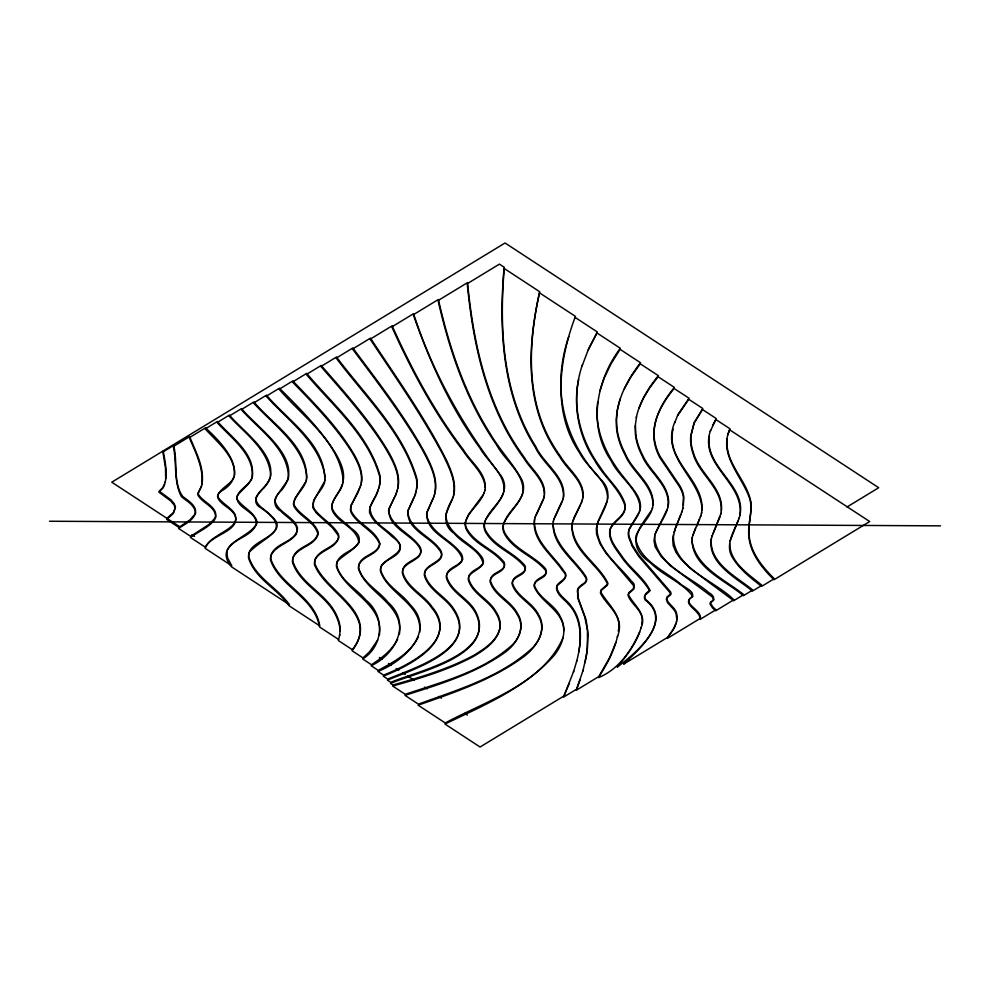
<?xml version="1.0" encoding="UTF-8"?>
<svg xmlns="http://www.w3.org/2000/svg" width="990" height="990" viewBox="0 0 990 990"><rect width="100%" height="100%" fill="white"/><g stroke="black" fill="none" stroke-linecap="round" stroke-linejoin="round"><path stroke-width="1.49" d="M729.704 543.597C729.964 562.741 748.774 574.287 761.941 585.313L752.462 591.08C735.521 577.269 704.719 561.998 712.107 535.701M640.245 508.551C639.008 489.159 619.158 477.588 611.251 460.919C587.392 426.492 596.265 380.098 620.334 348.282L597.007 332.999L588.332 349.841M676.863 619.641L676.096 613.59A24.243 14.256 14.9 0 0 673.46 609.159L667.681 602.885L666.406 599.692A9.393 5.519 14.9 0 1 666.79 597.96L670.7 594.656L670.341 593.022L638.711 556.368L632.338 546.48L628.724 537.384A39.13 23.005 14.9 0 1 628.972 529.811L637.857 515.443L640.06 509.937M553.051 523.438C553.979 545.688 574.918 559.214 585.944 576.675C589.805 583.902 576.551 584.273 577.442 591.661M577.541 591.909L578.482 598.789L586.105 619.752L588.134 634.429L586.81 653.945L582.85 671.183M571.972 525.22C572.505 549.821 597.898 562.939 607.835 582.999A6.497 3.824 14.9 0 1 607.291 584.484L601.277 589.644A12.684 7.462 14.9 0 0 600.769 592.07C608.949 606.128 625.333 617.488 617.339 636.966M165.689 478.727L165.491 467.924L162.88 451.997L173.597 445.475C177.99 461.501 172.644 482.514 182.667 496.349C188.013 500.816 197.654 505.828 195.191 514.169M350.757 507.103L350.72 508.427A19.936 11.719 14.9 0 0 351.982 512.597C359.098 524.774 375.68 530.009 379.962 543.757C378.514 554.61 364.122 555.217 359.382 563.941A24.75 14.541 14.9 0 0 358.467 568.953C366.919 593.666 404.118 604.172 399.354 634.479M618.243 631.175C622.537 614.493 606.524 605.633 600.485 593.121A12.684 7.462 14.9 0 1 600.992 590.696L607.006 585.548A6.497 3.824 14.9 0 0 607.551 584.05C597.576 563.174 568.52 548.856 572.418 522.534M641.706 623.873C644.96 611.399 631.83 605.546 628.18 595.782A11.509 6.769 14.9 0 1 628.65 593.604L633.947 588.976L633.427 585.412L605.88 553.076L599.977 543.609L596.599 534.328L596.327 528.524L597.849 521.99L607.303 501.014M653.016 505.296C653.054 484.741 632.127 472.23 624.789 454.286A150.22 88.296 14.9 0 1 616.733 429.932C613.738 405.257 625.742 381.67 640.505 362.736L620.062 349.334L610.966 363.974L604.333 377.772L599.915 390.765M419.624 632.363C422.718 604.073 388.377 594.483 380.445 571.168A23.562 13.848 14.9 0 1 381.323 566.379C385.754 557.828 403.103 556.578 399.997 544.525C392.77 530.306 369.852 524.725 370.062 507.189M709.385 435.946C704.038 468.567 749.665 486.177 738.986 518.76M721.302 510.889C722.465 488.058 698.99 474.532 693.136 453.791A103.047 60.563 14.9 0 1 690.723 436.256L694.015 423.398L702.516 409.551L716.216 418.535L710.288 431.368M727.167 438.768C724.42 463.258 747.302 479.989 751.026 502.796C751.893 514.194 747.735 525.381 749.257 536.778C751.336 553.546 762.659 567.233 774.267 578.692L761.657 586.365C750.903 578.135 739.839 569.547 732.674 557.84C724.89 545.898 733.145 532.36 738.045 521.087M343.183 480.237C339.607 441.775 302.47 416.555 279.168 389.243L292.805 380.94C315.501 404.687 339.31 428.299 355.596 457.12C360.088 465.733 363.837 475.93 360.645 485.62M274.737 500.123C277.225 512.288 293.424 516.05 297.507 527.744C297.025 541.456 277.547 542.198 271.904 553.101A29.465 17.313 14.9 0 0 270.815 559.078C280.096 585.771 314.771 596.388 319.807 625.915L289.204 605.868C277.25 588.555 254.962 578.754 248.552 557.927A30.641 18.006 14.9 0 1 249.678 551.715C267.251 534.464 293.708 530.071 260.37 507.548C250.767 502.079 258.328 492.933 263.922 487.959C287.533 461.798 243.825 432.704 229.433 415.058L217.144 422.532C230.917 437.976 253.688 453.717 252.413 476.759M702.071 510.135C701.44 478.442 659.699 457.009 674.895 421.913M597.75 401.903C593.468 430.996 607.909 458.519 626.113 480.125C632.548 488.998 643.451 498.836 639.775 511.001M607.563 499.307C608.256 479.94 587.714 468.827 579.719 452.975C551.987 412.632 558.954 359.667 575.438 316.392L539.439 292.805C529.378 337.924 525.529 387.276 544.673 430.625A247.29 145.357 14.9 0 0 560.352 457.702C567.901 470.671 584.347 481.425 582.726 498.044M306.863 477.984C304.648 445.908 273.351 425.094 253.626 402.992L266.508 395.159C287.224 419.946 325.883 444.399 324.757 480.435M195.426 513.191C195.216 505.308 186.863 501.249 181.517 496.745C173.423 482.068 176.987 462.689 173.312 446.539L189.622 436.615C195.921 452.331 205.846 469.582 201.279 487.055M270.716 476.202C269.738 450.524 245 433.533 229.148 416.109L241.572 408.561C257.598 428.67 307.024 460.189 281.568 490.223C274.886 495.842 271.248 505.927 280.739 511.001C286.395 517.572 300.948 524.019 296.06 534.439C289.6 542.978 277.373 544.97 271.619 554.153A29.465 17.313 14.9 0 0 270.53 560.142C279.824 586.822 314.486 597.44 319.535 626.967L338.605 639.466M398.091 485.991C399.514 471.747 391.557 458.754 384.689 446.936C366.275 418.003 343.505 392.176 320.896 366.51L336.501 357.019C365.186 395.406 402.881 430.996 416.716 478.083A87.912 51.666 14.9 0 1 416.765 488.12L415.986 491.795M683.422 505.222L683.496 497.896A57.927 34.044 14.9 0 0 679.14 486.152L659.773 457.541A109.605 64.424 14.9 0 1 653.994 438.966C652.224 420.007 662.558 402.608 674.103 388.464L689.04 398.24L678.039 414.364L674.611 422.965M226.933 551.455L227.514 557.778L231.771 565.773L205.153 548.336C210.412 533.573 241.746 532.422 234.667 513.699C230.262 506.793 221.859 503.452 217.639 496.559C219.508 487.773 231.437 484.902 234.308 476.227M339.533 635.753L340.201 630.036A74.51 43.795 14.9 0 0 337.219 616.807C328.074 594 300.502 584.484 292.793 561.281A28.277 16.62 14.9 0 1 293.844 555.538C299.339 545.304 316.59 544.636 318.149 532.063C314.003 520.616 300.836 515.852 294.55 505.803A14.776 8.687 14.9 0 1 293.708 502.586C296.208 494.121 304.549 488.379 306.566 479.544M234.655 475.002C234.977 455.61 217.02 442.035 205.215 428.905L217.429 421.468C231.054 437.345 257.672 454.893 251.633 478.999C248.243 485.743 241.449 489.827 237.216 495.94C235.001 506.93 252.648 510.345 255.828 520.196A16.1 9.467 14.9 0 1 256.484 523.76M673.113 429.115C664.773 462.466 707.429 481.685 701.452 513.55M654.563 536.58C656.11 564.745 690.067 576.316 708.815 592.639C713.443 595.002 716.067 599.544 710.659 601.994A5.767 3.391 14.9 0 0 710.461 603.195L712.751 606.808A31.569 18.562 14.9 0 0 713.443 607.489L715.894 609.778L700.054 619.406C700.895 610.038 679.487 603.95 692.938 596.438C682.197 582.145 663.09 575.685 650.492 562.827C625.395 545.465 637.808 529.501 651.457 510.58M523.128 491.696C523.76 472.775 504.801 460.461 496.634 444.956C466.785 401.829 449.596 351.339 438.1 300.539L467.528 282.633C472.44 333.382 482.452 384.788 506.905 430.044A375.544 220.733 14.9 0 0 524.255 457.355C531.457 469.594 547.284 480.695 544.116 496.584M201.96 484.32C203.606 467.874 195.537 452.381 189.35 437.667L205.499 427.841C222.106 442.963 251.708 473.628 221.438 491.052C211.984 496.708 222.428 503.712 227.527 507.548C253.279 526.395 211.291 532.088 205.437 547.272L190.389 537.422A85.635 50.342 14.9 0 1 191.491 536.642C199.324 531.222 208.667 527.46 214.583 519.738C220.621 507.239 201.997 502.561 197.926 493.416L201.552 485.991M563.471 497.289C564.659 477.032 543.312 464.545 535.479 447.591C501.967 394.676 498.911 329.064 504.021 268.364L539.723 291.753C529.662 336.872 525.814 386.224 544.958 429.561A247.29 145.357 14.9 0 0 560.637 456.65C568.631 470.275 587.602 482.786 582.132 500.73M407.818 511.62C409.155 530.058 431.912 536.394 440.909 550.762C445.822 561.924 429.264 563.681 425.193 571.267A21.211 12.462 14.9 0 0 424.413 575.574C428.72 590.424 445.228 597.143 453.259 609.692C480.138 649.291 412.657 669.389 387.449 680.142L390.827 682.357C415.713 671.331 499.777 654.167 474.915 610.347C467.416 597.675 450.995 591.278 446.676 576.725A20.035 11.769 14.9 0 1 447.418 572.653C450.821 566.503 459.558 565.773 462.54 559.338M361.251 482.971C362.934 471.797 357.167 461.241 351.759 451.91C335.313 426.034 313.743 403.945 292.52 382.004L306.665 373.391C333.308 404.885 368.206 434.14 379.875 475.113A75.76 44.538 14.9 0 1 379.665 484.754L378.749 488.404M379.318 635.407C384.318 603.677 345.361 592.589 336.476 566.75A25.926 15.234 14.9 0 1 337.442 561.491C346.154 551.43 372.574 542.879 350.992 528.19C344.508 521.334 334.36 516.433 331.737 506.818C332.43 498.378 339.991 492.414 342.181 484.358M483.132 563.508C480.051 549.561 462.689 544.092 454.262 533.437C441.156 524.96 445.748 509.986 452.43 499.146M504.034 491.114C505.284 473.641 487.81 462.058 479.964 448.124C450.438 407.781 429.759 361.734 413.313 314.733L438.384 299.487C449.089 346.673 464.582 393.5 490.718 434.548C500.148 450.549 513.501 463.951 522.163 480.385C528.908 497.933 509.578 509.268 503.737 523.648M636.533 416.679L635.172 426.418L635.444 434.548A127.227 74.782 14.9 0 0 642.201 455.895C649.415 473.331 671.072 486.139 667.904 506.892M426.839 513.117C425.502 535.206 456.885 540.416 462.454 559.449M578.655 379.529C572.232 410.305 581.835 442.332 600.237 467.243C607.984 479.704 620.482 489.592 625.012 503.848A33.771 19.849 14.9 0 1 624.232 511.174C620.953 518.364 612.389 521.718 610.05 529.464C608.689 539.513 616.263 547.99 621.596 555.712C629.689 568.161 643.5 577.207 649.997 590.349C646.643 592.292 642.324 595.955 646.21 600.039C674.413 621.992 634.318 654.13 617.24 667.124C627.029 655.083 637.152 642.411 641.186 627.128M435.006 492.278C437.394 476.945 429.041 462.615 422.26 449.522C401.891 414.142 376.98 381.657 352.551 349.037L370.458 338.135C396.891 378.329 425.168 417.632 446.725 460.758C451.972 472.156 457.182 485.31 452.925 497.871M577.727 590.597L577.677 597.861L584.706 616.832L587.466 630.11L587.454 647.905L585.016 662.755M578.692 652.063C581.86 635.691 580.573 616.696 568.371 604.135C564.263 599.259 557.716 595.436 556.516 588.716A15.036 8.836 14.9 0 1 557.123 585.808C561.33 581.6 570.005 577.517 562.741 570.822C551.851 554.511 529.291 538.808 535.206 516.731M673.423 534.674C672.173 567.084 712.416 579.496 732.736 598.715A47.186 27.732 14.9 0 1 733.85 599.742L715.609 610.83L713.159 608.541A31.569 18.562 14.9 0 1 712.466 607.86L710.177 604.246A5.767 3.391 14.9 0 1 710.375 603.058L713.914 599.816L712.218 596.896L670.354 565.736L661.011 556.318L655.145 546.814L653.994 540.651L655.306 533.598L667.285 509.157M165.132 482.538C167.434 472.057 165.132 461.278 163.152 450.945M445.846 514.627C446.428 534.872 471.265 542.173 481.833 556.999C488.379 566.948 472.96 569.646 469.074 576.155A18.86 11.088 14.9 0 0 468.381 579.979C472.675 594.161 488.924 600.262 495.842 612.983A50.651 29.774 14.9 0 1 499.566 629.751C496.151 642.188 484.531 649.626 474.198 656.024C448.643 669.933 420.54 678.175 392.671 686.045L405.269 694.299C442.332 681.788 482.749 671.653 512.449 644.75C520.715 636.768 524.193 623.626 517.523 613.59C511.05 600.819 495 594.978 490.52 581.179A17.3 10.172 14.9 0 1 491.151 577.615C493.998 571.416 506.868 570.772 504.244 562.37C493.837 549.042 475.113 543.906 466.723 528.561A27.584 16.211 14.9 0 1 465.585 521.52M484.927 490.545C487.996 473.987 470.906 462.615 463.431 449.819C434.462 411.766 411.729 369.357 392.139 325.834L370.173 339.199C395.357 377.128 421.567 414.562 443.013 454.806C448.977 467.317 456.402 481.066 453.556 495.396M288.511 478.343C288.709 448.866 258.972 429.561 241.288 409.613L253.91 401.94C272.646 424.351 309.92 447.319 306.281 480.596M692.27 537.199C689.547 565.896 724.853 580.016 743.428 595.683L752.734 590.028C736.362 576.625 709.187 563.372 711.253 538.795M534.538 519.156C532.744 540.689 553.299 554.734 563.954 571.168C569.943 577.739 560.55 580.536 557.395 584.756A15.036 8.836 14.9 0 0 556.801 587.652C558.422 595.634 566.738 599.618 571.094 605.929C583.605 621.584 581.415 643.451 576.588 661.58M553.472 520.839C550.292 544.166 573.581 559.078 585.041 576.613C590.609 583.531 578.853 584.756 577.752 590.486M739.938 515.27C744.554 482.947 698.42 464.483 710.573 430.316M676.467 622.091L677.185 616.362L676.38 612.538A24.243 14.256 14.9 0 0 673.745 608.107L667.965 601.833L666.691 598.641A9.393 5.519 14.9 0 1 667.074 596.908L670.985 593.592L670.626 591.958L638.995 555.303L632.622 545.416L629.009 536.332A39.13 23.005 14.9 0 1 629.256 528.759L639.231 512.226M597.069 524.688C595.027 548.534 618.032 564.077 631.311 581.019C637.374 585.523 633.056 589.508 628.922 592.54A11.509 6.769 14.9 0 0 628.464 594.73C633.711 605.397 647.596 613.961 640.901 628.18M720.695 514.404C726.648 489.642 699.435 474.569 693.408 452.739A103.047 60.563 14.9 0 1 691.008 435.204L694.299 422.346L702.801 408.499L688.755 399.304L677.766 415.416M397.621 488.788C400.938 476.326 394.973 463.864 389.219 453.111C370.532 421.047 345.498 393.29 321.181 365.459L306.393 374.455C333.024 405.937 367.921 435.204 379.603 476.165A75.76 44.538 14.9 0 1 379.38 485.818M215.572 517.523C216.191 506.373 201.589 503.217 197.654 494.468L200.661 488.144M358.85 542.768C357.687 529.118 340.647 523.933 333.741 513.191C326.316 502.14 342.305 492.909 342.948 481.92M351.005 505.779L350.435 509.479A19.936 11.719 14.9 0 0 351.71 513.649C358.925 525.442 373.973 530.875 379.578 543.671C378.403 553.806 363.949 554.351 359.667 562.877A24.75 14.541 14.9 0 0 358.739 567.901C362.823 583.159 378.96 590.671 388.167 602.502C411.815 623.329 395.629 654.378 371.151 665.75L378.192 670.366C393.364 662.248 410.107 653.363 418.114 637.3M342.664 482.971C345.745 472.527 340.56 462.008 335.474 453.135C320.253 428.769 299.624 408.412 279.452 388.179L266.236 396.223C287.929 420.527 320.512 443.099 325.141 477.588M682.754 508.786L683.781 496.832A57.927 34.044 14.9 0 0 679.412 485.1L660.058 456.489A109.605 64.424 14.9 0 1 654.266 437.914C652.509 418.956 662.842 401.556 674.376 387.399L658.078 376.732L649.588 387.993L643.252 398.549L638.872 408.462M652.323 508.538C657.607 486.152 632.313 472.156 625.074 453.222A150.22 88.296 14.9 0 1 617.018 428.88L616.485 419.574L617.426 409.637L620.062 399.007M434.449 494.827C438.459 481.4 432.321 467.713 426.467 455.846C405.863 417.396 378.774 382.895 352.824 347.973L336.216 358.083C364.902 396.458 402.596 432.048 416.431 479.148A87.912 51.666 14.9 0 1 416.493 489.171M388.513 511.162L389.652 507.09M389.132 508.6C386.706 527.113 410.9 533.783 419.414 547.383C425.811 558.843 407.187 560.847 403.264 568.829A22.386 13.155 14.9 0 0 402.435 573.371C406.704 588.444 423.2 595.448 431.702 607.835C459.793 641.013 408.165 666.357 383.279 676.182L387.721 679.091C412.941 668.337 480.422 648.24 453.544 608.64C445.512 596.079 429.004 589.372 424.698 574.522A21.211 12.462 14.9 0 1 425.477 570.215C429.45 562.877 448.581 559.61 438.644 549.054C429.214 536.246 405.108 528.685 408.202 510.023M562.877 499.876C568.532 478.17 543.584 464.223 535.763 446.527C502.252 393.624 499.183 328.012 504.306 267.312L499.43 264.12L467.255 283.697C472.156 334.434 482.167 385.853 506.62 431.096A375.544 220.733 14.9 0 0 523.97 458.407C530.949 469.891 544.017 479.606 544.413 494.01M543.522 499.071L544.401 495.52M568.817 336.575C550.589 389.689 564.288 442.32 602.91 481.66C614.245 494.814 603.368 510.333 597.564 523.042M396.978 491.325L397.893 487.736M339.818 634.689L338.32 640.518L352.329 649.7C381.014 612.637 325.549 592.54 314.783 563.496A27.101 15.927 14.9 0 1 315.785 557.989C321.032 549.104 333.667 547.866 338.407 538.585A16.57 9.739 14.9 0 0 337.949 534.996L332.591 527.955L315.983 512.597L312.729 507.437L313.669 500.643L324.336 481.895M426.554 514.181L427.259 511.434M485.112 520.889L484.209 524.366A28.859 16.966 14.9 0 0 485.409 531.679C494.171 548.076 514.59 553.088 525.096 567.629C526.383 575.091 515.443 575.425 512.808 581.105A16.137 9.479 14.9 0 0 512.226 584.447C516.731 597.861 532.546 603.467 538.523 616.226C547.73 631.546 535.355 648.376 522.955 657.273C491.609 680.056 454.323 692.48 418.127 705.202L445.253 722.972C486.523 700.648 543.535 683.719 563.384 636.916M582.491 364.642C571.416 396.272 576.007 432.259 594.532 460.152C603.108 476.004 618.663 487.773 624.727 504.9A33.771 19.849 14.9 0 1 623.947 512.238C620.681 519.428 612.105 522.769 609.766 530.516C608.404 540.577 615.978 549.042 621.312 556.776C629.652 569.04 642.485 578.222 649.787 591.03C647.646 593.517 642.065 595.646 645.282 600.064C672.42 620.569 639.49 649.118 623.601 664.141L667.545 637.412L672.866 629.974L675.935 623.75M617.611 635.914C614.27 651.012 606.66 664.686 598.48 677.655C618.416 669.376 631.249 651.135 639.651 631.979M415.342 494.245L416.27 490.743M691.985 538.251L695.463 528.215M325.042 479.37C324.819 490.273 309.276 497.958 314.164 508.835C320.921 518.364 332.504 523.636 338.233 533.944A16.57 9.739 14.9 0 1 338.679 537.496C335.808 548.745 320.859 549.524 315.501 559.041A27.101 15.927 14.9 0 0 314.498 564.548C325.264 593.592 380.729 613.689 352.056 650.752L362.983 657.917L369.555 651.779L377.71 639.998M720.98 513.352L712.961 533.684M636.248 417.743C639.565 401.952 648.302 388.031 658.362 375.668L640.221 363.788L631.088 376.646L624.356 388.724M681.764 512.288L683.026 507.734M729.939 541.443L739.27 517.696M553.2 521.903L554.19 518.327M572.133 523.599L574.163 517.374L580.474 504.851M700.499 516.854L701.724 512.498M165.417 481.474L163.263 487.625L158.907 492.154L170.701 500.915L174.03 504.888L175.193 508.056L173.262 513.525L166.679 519.404L178.881 527.398L189.82 520.01L195.079 514.095M573.445 672.21L576.873 660.528M433.744 497.203L434.734 493.763M676.739 621.039L674.376 627.771L667.26 638.463L700.338 618.354C701.96 609.889 681.516 603.69 691.812 597.044C696.131 591.216 682.147 586.637 679.276 582.863C663.473 570.141 639.082 559.969 635.592 537.978M350.72 506.831L351.413 504.454M484.085 493.243L485.211 489.481M583.135 670.119L576.329 690.24L598.752 676.591L609.568 657.768L615.891 642.423M379.022 487.352L376.2 495.198L370.248 506.831M396.223 493.676L397.262 490.26M360.929 484.568L358.009 492.525L351.71 504.157M318.05 534.353C314.474 545.775 299.24 546.69 293.56 556.603A28.277 16.62 14.9 0 0 292.508 562.345C300.218 585.536 327.801 595.064 336.946 617.871A74.51 43.795 14.9 0 1 339.917 631.1M581.266 503.341L582.417 499.678M453.21 496.819L446.045 513.897M673.967 532.447L682.036 511.236M414.562 496.535L415.614 493.193M563.149 498.824L554.858 516.916M543.807 498.007L535.837 515.419M407.917 511.075L413.969 497.624M426.987 512.486L433.199 498.391M727.873 434.882L729.692 429.846L869.703 521.544L773.994 579.756C761.285 567.332 748.885 551.752 748.663 533.115C748.353 521.965 752.586 510.902 750.074 499.802C742.735 476.512 717.738 455.054 729.976 428.781L715.931 419.587L712.528 425.564M573.73 671.158L563.582 697.096L576.601 689.188L580.264 679.276M692.802 535.256L699.596 519.007M720.027 516.755L711.822 536.766M434.028 496.151L427.593 510.791M652.608 507.486C649.824 518.599 639.565 525.653 635.852 536.295M700.784 515.802L696.564 526.259M256.558 523.834C248.428 538.944 212.825 543.646 231.499 566.825L289.488 604.816C277.534 587.503 255.247 577.702 248.824 556.875A30.641 18.006 14.9 0 1 249.963 550.65C256.187 538.907 291.159 532.36 270.802 515.555C266.298 509.664 255.804 506.175 255.853 497.846C259.368 490.248 267.473 485.62 270.394 477.625M378.254 489.79C376.113 497.624 368.899 503.984 369.542 512.523C373.329 523.203 384.491 528.858 392.052 536.605C412.224 550.848 389.602 555.18 381.596 565.327A23.562 13.848 14.9 0 0 380.729 570.104C384.924 585.325 401.309 592.589 410.194 604.741C437.06 631.583 403.289 661.543 377.92 671.418L383.563 675.118C408.449 665.305 460.065 639.948 431.974 606.771C423.485 594.396 406.989 587.392 402.707 572.307A22.386 13.155 14.9 0 1 403.536 567.765C407.323 559.783 424.19 558.682 420.453 547.643C412.1 533.907 392.498 528.054 388.662 511.62M655.034 534.662C658.932 523.623 667.817 514.503 668.671 502.388C668.386 483.194 649.576 471.463 642.485 454.843A127.227 74.782 14.9 0 1 635.716 433.496L635.456 425.366M534.934 517.782L542.978 500.433M553.905 519.379L562.295 501.348M360.15 486.969L351.141 505.506M395.381 495.866L396.507 492.612M582.207 365.694L588.617 348.777L597.292 331.947L575.153 317.443M572.888 520.988L581.551 502.289M274.688 500.222L276.569 496.064L288.041 479.692M195.476 513.117C193.025 520.777 184.697 524.156 178.596 528.462L190.674 536.37A85.635 50.342 14.9 0 1 191.775 535.59L209.397 524.205L215.449 517.584M680.823 514.689L675.353 528.091L672.68 539.005L673.175 545.589L675.923 552.222L680.625 558.818L690.265 568.446L732.452 599.767A47.186 27.732 14.9 0 1 733.565 600.794L743.713 594.631C724.68 579.398 695.388 566.862 691.824 540.218M414.847 495.483L408.474 509.466M522.633 493.552C518.413 505.754 505.742 513.265 503.106 526.16A30.133 17.709 14.9 0 0 504.38 533.734C513.562 550.688 534.328 556.145 545.799 570.76C547.804 577.851 537.149 578.296 534.749 583.556A14.961 8.799 14.9 0 0 534.204 586.649C541.023 603.133 563.669 610.409 563.78 630.667M569.436 682.976L563.867 696.044L480.063 747.017L444.968 724.037C483.776 705.35 525.9 687.951 554.746 654.687C562.902 644.23 567.418 629.145 560.389 616.931C554.697 604.197 539.105 598.702 534.489 585.597A14.961 8.799 14.9 0 1 535.033 582.504C537.533 577.22 549.623 576.13 545.502 568.644C533.4 555.105 513.822 549.116 504.665 532.682A30.133 17.709 14.9 0 1 503.39 525.108M389.367 508.142L394.75 496.856M484.828 521.94C488.577 510.791 499.393 503.861 503.502 492.871M465.919 520.233C470.225 509.739 480.719 503.056 484.358 492.179M395.666 494.814L390.023 506.608M227.118 550.712C232.91 537.582 252.995 537.125 256.769 522.708A16.1 9.467 14.9 0 0 256.101 519.144C251.708 510.63 241.931 506.732 236.858 498.836C237.043 489.827 248.96 486.115 251.918 477.947M164.575 484.407L162.422 488.12L159.192 491.102L170.973 499.863L174.314 503.823L175.478 507.004L173.547 512.461L166.951 518.352M305.7 481.858L295.082 498.292L293.424 503.638A14.776 8.687 14.9 0 0 294.265 506.855C300.49 517.275 315.117 521.928 317.926 534.291M483.12 563.322C479.952 568.73 472.453 569.584 469.359 575.103A18.86 11.088 14.9 0 0 468.654 578.927C472.96 593.109 489.209 599.197 496.126 611.919A50.651 29.774 14.9 0 1 499.851 628.687C496.436 641.136 484.815 648.561 474.482 654.959C448.916 668.869 420.824 677.111 392.956 684.993L390.543 683.422C415.429 672.396 499.505 655.219 474.643 611.412C467.132 598.74 450.71 592.329 446.391 577.776A20.035 11.769 14.9 0 1 447.134 573.717C451.081 566.639 467.132 564.498 461.377 553.88C451.44 539.674 430.019 533.004 426.616 514.812M358.739 542.768C353.851 550.91 342.589 552.259 337.726 560.439A25.926 15.234 14.9 0 0 336.761 565.698C340.684 580.858 356.4 588.58 365.83 600.014C385.061 615.433 383.984 645.703 362.699 658.969L371.436 664.698C381.657 658.053 391.978 650.43 397.609 639.305M485.867 519.515C493.428 506.484 511.867 492.933 501.435 476.314C463.555 427.296 432.568 372.933 413.585 313.681L391.854 326.898C411.444 370.421 434.177 412.818 463.147 450.871C470.646 462.825 484.11 472.898 485.323 487.785M483.145 494.814L468.579 514.491L465.3 522.584A27.584 16.211 14.9 0 0 466.451 529.625C474.779 545.465 494.851 550.044 504.38 564.486C504.95 572.282 493.775 572.567 490.867 578.667A17.3 10.172 14.9 0 0 490.236 582.244C494.728 596.042 510.766 601.87 517.25 614.642C526.556 628.613 515.963 645.059 503.885 653.152C474.297 673.967 439.065 684.437 404.984 695.364L418.411 704.15C457.863 689.646 500.569 677.271 532.162 648.165C540.726 639.738 545.502 626.138 538.808 615.174C532.818 602.415 517.003 596.809 512.498 583.395A16.137 9.479 14.9 0 1 513.092 580.053C515.74 574.311 528.264 573.47 524.873 565.5C513.612 552.074 494.468 546.517 485.694 530.628A28.859 16.966 14.9 0 1 484.481 523.314M847.019 506.979L878.699 487.724L505.061 242.983L111.771 482.204L180.291 527.076M49.5 521.247L940.5 525.851M191.924 534.699L194.51 536.394M379.393 657.496L381.979 659.191M388.439 663.424L391.025 665.119M396.198 668.498L398.784 670.193M402.658 672.742L405.244 674.438M407.831 676.12L414.303 680.365M424.648 687.134L427.235 688.83M438.867 696.453L441.453 698.148M464.718 713.382L467.305 715.077"/></g></svg>
